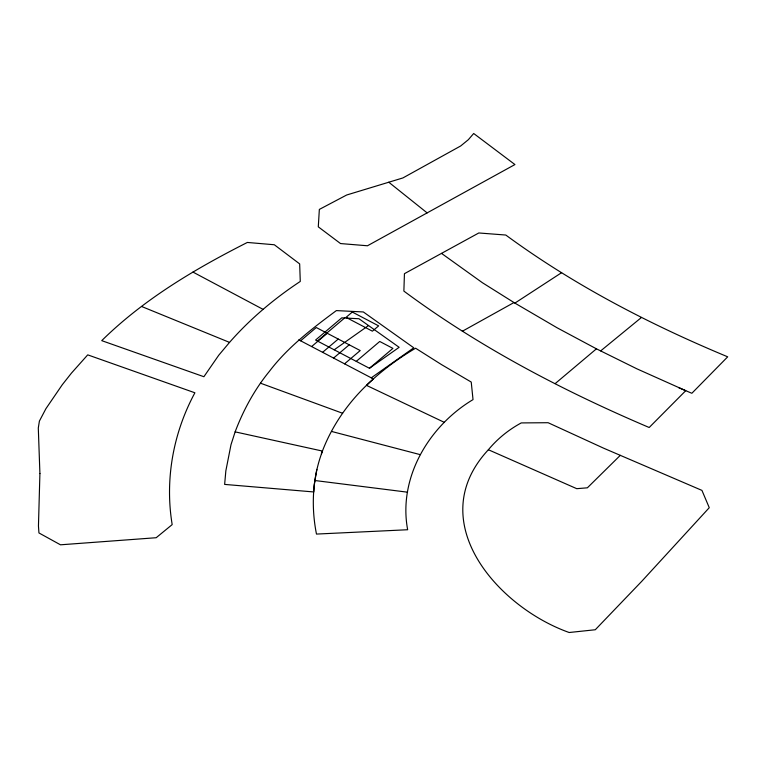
<?xml version="1.0" encoding="UTF-8"?>
<svg xmlns="http://www.w3.org/2000/svg" width="766" height="766" viewBox="0 0 766 766"><rect width="100%" height="100%" fill="white"/><g stroke="black" fill="none" stroke-linecap="round" stroke-linejoin="round"><path stroke-width="1.15" d="M316.827 469.376L314.184 485.146L313.763 491.954L224.639 484.409L225.846 470.851L231.006 444.682L235.133 431.861L322.505 451.078C312.404 477.4 311.006 506.537 316.473 534.074L407.656 529.737C397.908 477.649 429.084 425.886 473.024 399.613L471.234 382.062L441.513 364.606L415.584 348.214C397.86 358.68 381.219 370.983 366.474 385.365L444.318 422.353M235.133 431.861C243.339 410.126 254.571 389.492 269.297 371.472C287.748 347.151 312.049 328.633 336.37 310.594L363.333 311.954L413.784 347.812L371.28 377.83M321.366 453.884C331.841 424.929 350.359 399.22 373.425 378.959L298.797 339.836M488.382 449.738C422.123 520.947 497.354 607.007 569.176 632.505L595.287 629.748L641.745 581.317L709.268 507.695L701.943 490.393L603.531 448.148L548.111 422.717L521.263 422.918C508.701 429.688 497.498 438.755 488.382 449.738L576.75 488.679L587.378 487.808L620.316 455.33M229.532 342.392L218.722 355.252L203.89 376.719L101.734 340.64C143.749 299.257 195.071 268.933 247.351 242.449L274.324 244.756L299.669 263.906L300.272 281.438C274.247 298.635 250.118 318.895 229.532 342.392L141.566 306.467M300.636 340.803L316.281 327.532L360.212 350.56L344.556 363.831M317.43 341.014L344.576 318.005M311.618 346.558L327.264 333.287M322.601 352.312L338.246 339.051M333.574 358.067L349.229 344.805M356.267 361.37L379.735 341.473L392.92 348.377L369.442 368.283L315.573 340.047L341.741 317.861L358.948 318.733L399.143 347.304L369.442 368.283M555.159 383.613L596.436 348.827L636.9 368.829L685.742 390.679L649.185 427.505C563.01 390.804 479.248 346.998 403.874 291.099L404.438 273.673L478.807 232.969L505.79 235.038C573.993 285.153 649.692 324.363 727.7 356.822L691.851 393.284L678.647 387.653M600.668 350.905L641.477 317.459M334.187 349.803L368.532 325.54M441.503 253.383L482.436 282.74L514.896 303.106L561.612 272.677M462.329 331.257L513.996 302.541M427.131 212.891L367.469 245.771L340.525 243.559L318.292 226.841L319.345 209.415L346.672 195.004L402.897 177.942L460.692 145.961L468.361 139.68L473.694 133.495L514.934 164.556L427.131 212.891L388.774 182.222M314.998 480.531L407.56 492.193M331.506 431.43L420.189 454.631M260.45 383.172L342.603 413.257M192.946 272.074L263.15 309.407M596.436 348.827L557.121 327.8L514.896 303.106M39.909 473.541L38.453 526.003L38.942 532.945L60.485 544.808L156.178 537.722L172.178 524.605C164.719 479.478 173.202 432.934 194.899 392.786L87.726 354.859L71.458 373.109L62.285 384.724L45.931 408.661L39.392 421.108L38.3 427.993L39.909 473.541M352.303 312.059L346.041 317.373L372.4 331.18L378.653 325.876L352.303 312.059"/></g></svg>
